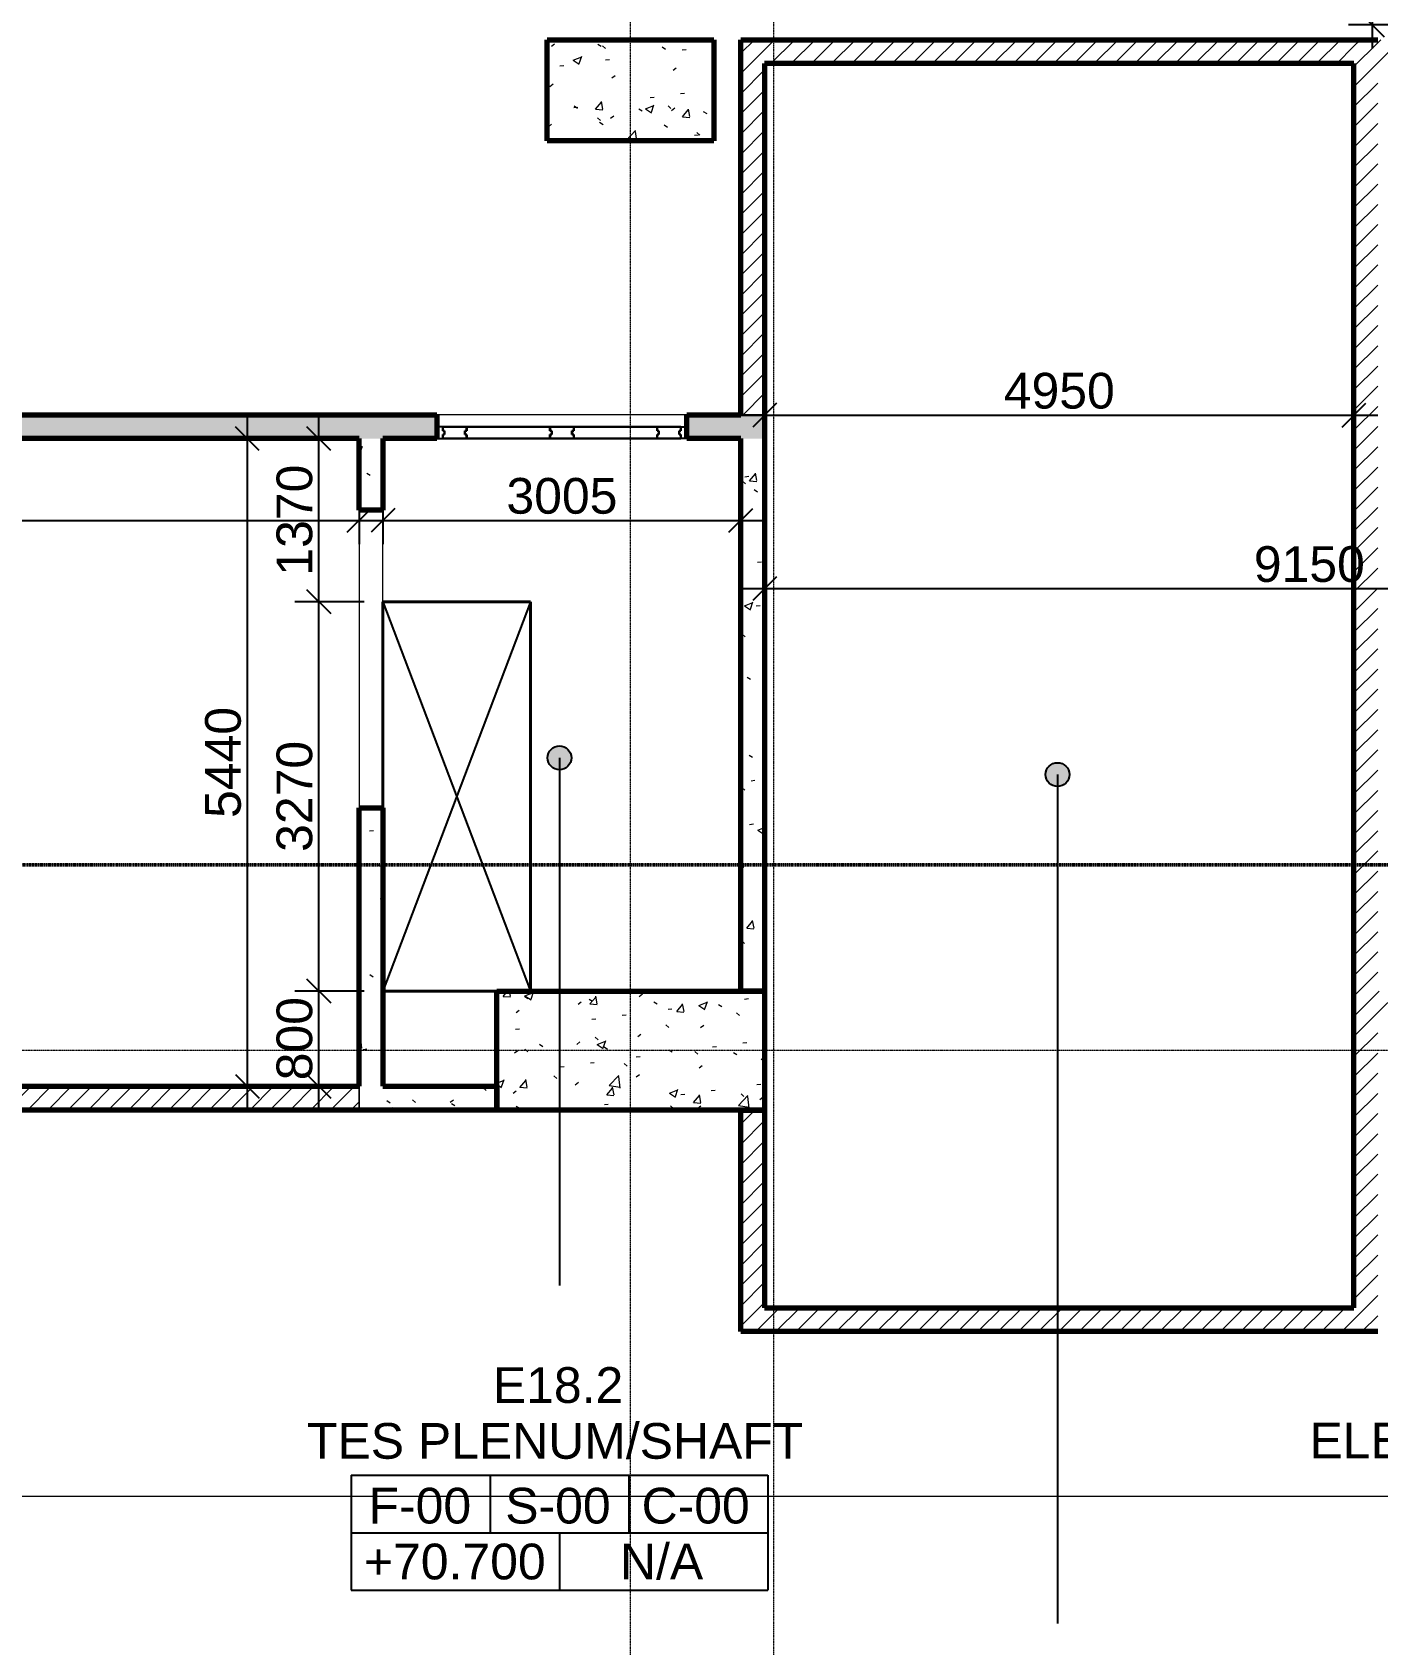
# Model space of a CAD drawing. Header units: millimetres. Extents: x -920221 to -841619, y -18676 to 22445.
# Drawn here: x -875107 to -863807, y -1411 to 12132 of the extents above; entities that cross this region are included whole.
import ezdxf
from ezdxf.xclip import XClip

# ---------------------------------------------------------------- set-up
doc = ezdxf.new("R2010")
doc.units = ezdxf.units.MM
doc.header["$XCLIPFRAME"] = 0
doc.linetypes.add('DPA_Grid _ Level 100', pattern=[10, 5.5, -1.6, 1.3, -1.6])
for name, color, linetype, lineweight in [('_ _ A-DETL-OPENING', 1, 'Continuous', 25), ('A-ANNO-DIMS', 1, 'Continuous', 9), ('A-COLS', 5, 'Continuous', 70), ('A-COLS-E', 1, 'Continuous', 35), ('A-DOOR', 3, 'Continuous', 25), ('A-DOOR-E', 2, 'Continuous', 25), ('A-DOOR-FRAM', 3, 'Continuous', 25), ('A-FLOR-E', 2, 'Continuous', 35), ('A-GENM', 1, 'Continuous', 9), ('A-ROOM-IDEN', 3, 'Continuous', 25), ('A-ROOM-LINE', 3, 'Continuous', 25), ('A-WALL', 5, 'Continuous', 35), ('A-WALL-PATT', 1, 'Continuous', 9), ('G-ANNO-SECL', 3, 'Continuous', 9), ('S-GRID', 251, 'Continuous', 9), ('WALL-E', 2, 'Continuous', 9)]:
    doc.layers.add(name, color=color, linetype=linetype, lineweight=lineweight)
doc.styles.add('Arial_2', font='arial.ttf', dxfattribs={"height": 300})
doc.dimstyles.new('DPA-DIM-3_0_T-T', dxfattribs={"dimscale": 304.8, "dimtxt": 306.07782, "dimasz": 0.656168, "dimexe": 0.656168, "dimexo": 0.0625, "dimgap": 0.164042, "dimtad": 1, "dimdec": 0, "dimzin": 0, "dimdsep": 46, "dimtxsty": 'Arial_2', "dimblk1": 'OBLIQUE', "dimblk2": 'OBLIQUE', "dimsah": 1, "dimcen": 0.09, "dimdle": 0.656168, "dimadec": 8, "dimazin": 0, "dimtfac": 1, "dimtdec": 4, "dimtix": 1, "dimtmove": 0, "dimatfit": 3, "dimfxl": 1.312336, "dimfxlon": 1, "dimtvp": 1, "dimtolj": 1, "dimtzin": 0, "dimarcsym": 2})
pattern_1 = [(50, (0, 0), (728.7365, -63.75582), [76.2, -838.2]), (355, (0, 0), (-140.9716, 764.2276), [60.96, -670.56]), (100.451, (60.7, -5.3), (587.77, 700.46675), [64.76, -712.36]), (46.184, (0, 203.2), (1084.3162, -168.171), [114.3, -1257.3]), (96.636, (90.4, 189.2), (949.6099, 989.7098), [97.14, -1068.54]), (351.184, (0, 203.2), (949.6206, 989.7012), [91.44, -1005.84]), (21, (101.6, 152.4), (606.45787, -409.06057), [76.2, -838.2]), (326, (101.6, 152.4), (247.20834, 736.7529), [60.96, -670.56]), (71.451, (152.14, 118.3), (853.66825, 327.68547), [64.76, -712.36]), (37.5, (0, 0), (12.35469, 338.22012), [33.528, -628.904, 33.528, -647.192, -673.1]), (37.5, (0, 0), (12.35469, 338.22012), [-1343.152, 33.528, -639.572]), (7.5, (0, 0), (267.27887, 400.72213), [33.528, -354.584, 33.528, -613.664, -256.54]), (7.5, (0, 0), (267.27887, 400.72213), [-1035.304, 33.528, -223.012]), (327.5, (-226.57, 0), (542.36333, -22.915345), [33.528, -220.472, 33.528, -758.952, -1051.56]), (327.5, (-226.57, 0), (542.36333, -22.915345), [-1046.48, 33.528, -1018.032]), (317.5, (-328.17, 0), (592.51696, 101.7071), [33.528, -296.672, 33.528, -492.76, -746.76]), (317.5, (-328.17, 0), (592.51696, 101.7071), [-856.488, 33.528, -713.232])]
pattern_2 = [(45, (0, 0), (-84.852814, 84.852814), [])]

# ---------------------------------------------------------------- blocks, each defined once
blk = doc.blocks.new('DPA_AC-BW - A30_2100 x 2500 mm-6615852-4280-01 ENLARGED LOWER PLATFORM LEVEL - REFLECTED CEILING PLAN - SHEET 1')
at = {"layer": 'A-DOOR'}
for p, q in [((-1000, 100), (-1000, 65)), ((-800, 100), (-1000, 100)), ((-1000, 65), (-985, 65)), ((-1000, 35), (-1000, 0)), ((-985, 35), (-1000, 35)), ((-985, 65), (-985, 35)), ((-815, 65), (-800, 65)), ((-815, 35), (-815, 65)), ((-815, 65), (-815, 35)), ((-800, 65), (-815, 65)), ((-800, 35), (-815, 35)), ((-815, 35), (-800, 35)), ((-800, 65), (-800, 100)), ((-800, 100), (-800, 65)), ((-100, 100), (-800, 100)), ((-800, 0), (-800, 35)), ((-800, 35), (-800, 0)), ((-100, 100), (-100, 65)), ((100, 100), (-100, 100)), ((-100, 65), (-100, 100)), ((-100, 65), (-85, 65)), ((-85, 65), (-100, 65)), ((-100, 35), (-100, 0)), ((-85, 35), (-100, 35)), ((-100, 0), (-100, 35)), ((-100, 35), (-85, 35)), ((-85, 65), (-85, 35)), ((-85, 35), (-85, 65)), ((85, 65), (100, 65)), ((85, 35), (85, 65)), ((85, 65), (85, 35)), ((100, 65), (85, 65)), ((100, 35), (85, 35)), ((85, 35), (100, 35)), ((100, 65), (100, 100)), ((100, 100), (100, 65)), ((800, 100), (100, 100)), ((100, 0), (100, 35)), ((100, 35), (100, 0)), ((800, 100), (800, 65)), ((1000, 100), (800, 100)), ((800, 65), (800, 100)), ((800, 65), (815, 65)), ((815, 65), (800, 65)), ((800, 35), (800, 0)), ((815, 35), (800, 35)), ((800, 35), (815, 35)), ((800, 0), (800, 35)), ((815, 65), (815, 35)), ((815, 35), (815, 65)), ((985, 65), (1000, 65)), ((985, 35), (985, 65)), ((1000, 35), (985, 35)), ((1000, 65), (1000, 100)), ((1000, 0), (1000, 35)), ((-1000, 0), (-800, 0)), ((-800, 0), (-100, 0)), ((-100, 0), (100, 0)), ((100, 0), (800, 0)), ((800, 0), (1000, 0))]:
    blk.add_line(p, q, dxfattribs=at)
at = {"layer": 'A-DOOR-E'}
for p, q in [((-1000, 100), (-800, 100)), ((-1000, 65), (-1000, 100)), ((-985, 65), (-1000, 65)), ((-1000, 35), (-985, 35)), ((-1000, 0), (-1000, 35)), ((-985, 35), (-985, 65)), ((-815, 65), (-815, 35)), ((-800, 65), (-815, 65)), ((-815, 35), (-815, 65)), ((-815, 65), (-800, 65)), ((-815, 65), (-800, 65)), ((-815, 35), (-815, 65)), ((-815, 35), (-815, 65)), ((-815, 65), (-800, 65)), ((-800, 65), (-815, 65)), ((-815, 65), (-815, 35)), ((-815, 35), (-815, 65)), ((-815, 65), (-800, 65)), ((-800, 65), (-815, 65)), ((-815, 65), (-815, 35)), ((-815, 65), (-800, 65)), ((-815, 35), (-815, 65)), ((-815, 35), (-800, 35)), ((-800, 35), (-815, 35)), ((-800, 35), (-815, 35)), ((-800, 35), (-815, 35)), ((-815, 35), (-800, 35)), ((-800, 35), (-815, 35)), ((-815, 35), (-800, 35)), ((-800, 35), (-815, 35)), ((-800, 100), (-800, 65)), ((-800, 65), (-800, 100)), ((-800, 100), (-100, 100)), ((-800, 100), (-100, 100)), ((-800, 65), (-800, 100)), ((-800, 65), (-800, 100)), ((-800, 100), (-100, 100)), ((-100, 100), (-800, 100)), ((-800, 100), (-800, 65)), ((-800, 65), (-800, 100)), ((-800, 100), (-100, 100)), ((-100, 100), (-800, 100)), ((-800, 100), (-800, 65)), ((-800, 100), (-100, 100)), ((-800, 65), (-800, 100)), ((-800, 35), (-800, 0)), ((-800, 0), (-800, 35)), ((-800, 0), (-800, 35)), ((-800, 0), (-800, 35)), ((-800, 35), (-800, 0)), ((-800, 0), (-800, 35)), ((-800, 35), (-800, 0)), ((-800, 0), (-800, 35)), ((-100, 100), (100, 100)), ((-100, 65), (-100, 100)), ((-100, 100), (-100, 65)), ((-100, 100), (-100, 65)), ((-100, 100), (-100, 65)), ((-100, 65), (-100, 100)), ((-100, 100), (-100, 65)), ((-100, 65), (-100, 100)), ((-100, 100), (-100, 65)), ((-85, 65), (-100, 65)), ((-100, 65), (-85, 65)), ((-100, 65), (-85, 65)), ((-100, 65), (-85, 65)), ((-85, 65), (-100, 65)), ((-100, 65), (-85, 65)), ((-85, 65), (-100, 65)), ((-100, 65), (-85, 65)), ((-100, 35), (-85, 35)), ((-100, 0), (-100, 35)), ((-100, 35), (-100, 0)), ((-85, 35), (-100, 35)), ((-85, 35), (-100, 35)), ((-100, 35), (-100, 0)), ((-100, 35), (-100, 0)), ((-85, 35), (-100, 35)), ((-100, 35), (-85, 35)), ((-100, 0), (-100, 35)), ((-100, 35), (-100, 0)), ((-85, 35), (-100, 35)), ((-100, 35), (-85, 35)), ((-100, 0), (-100, 35)), ((-85, 35), (-100, 35)), ((-100, 35), (-100, 0)), ((-85, 35), (-85, 65)), ((-85, 65), (-85, 35)), ((-85, 65), (-85, 35)), ((-85, 65), (-85, 35)), ((-85, 35), (-85, 65)), ((-85, 65), (-85, 35)), ((-85, 35), (-85, 65)), ((-85, 65), (-85, 35)), ((85, 65), (85, 35)), ((100, 65), (85, 65)), ((85, 35), (85, 65)), ((85, 65), (100, 65)), ((85, 65), (100, 65)), ((85, 35), (85, 65)), ((85, 35), (85, 65)), ((85, 65), (100, 65)), ((100, 65), (85, 65)), ((85, 65), (85, 35)), ((85, 35), (85, 65)), ((85, 65), (100, 65)), ((100, 65), (85, 65)), ((85, 65), (85, 35)), ((85, 65), (100, 65)), ((85, 35), (85, 65)), ((85, 35), (100, 35)), ((100, 35), (85, 35)), ((100, 35), (85, 35)), ((100, 35), (85, 35)), ((85, 35), (100, 35)), ((100, 35), (85, 35)), ((85, 35), (100, 35)), ((100, 35), (85, 35)), ((100, 100), (100, 65)), ((100, 65), (100, 100)), ((100, 100), (800, 100)), ((100, 100), (800, 100)), ((100, 65), (100, 100)), ((100, 65), (100, 100)), ((100, 100), (800, 100)), ((800, 100), (100, 100)), ((100, 100), (100, 65)), ((100, 65), (100, 100)), ((100, 100), (800, 100)), ((800, 100), (100, 100)), ((100, 100), (100, 65)), ((100, 100), (800, 100)), ((100, 65), (100, 100)), ((100, 35), (100, 0)), ((100, 0), (100, 35)), ((100, 0), (100, 35)), ((100, 0), (100, 35)), ((100, 35), (100, 0)), ((100, 0), (100, 35)), ((100, 35), (100, 0)), ((100, 0), (100, 35)), ((800, 100), (1000, 100)), ((800, 65), (800, 100)), ((800, 100), (800, 65)), ((800, 100), (800, 65)), ((800, 100), (800, 65)), ((800, 65), (800, 100)), ((800, 100), (800, 65)), ((800, 65), (800, 100)), ((800, 100), (800, 65)), ((815, 65), (800, 65)), ((800, 65), (815, 65)), ((800, 65), (815, 65)), ((800, 65), (815, 65)), ((815, 65), (800, 65)), ((800, 65), (815, 65)), ((815, 65), (800, 65)), ((800, 65), (815, 65)), ((800, 35), (815, 35)), ((800, 0), (800, 35)), ((815, 35), (800, 35)), ((800, 35), (800, 0)), ((800, 35), (800, 0)), ((815, 35), (800, 35)), ((815, 35), (800, 35)), ((800, 35), (800, 0)), ((800, 0), (800, 35)), ((800, 35), (815, 35)), ((815, 35), (800, 35)), ((800, 35), (800, 0)), ((800, 0), (800, 35)), ((800, 35), (815, 35)), ((800, 35), (800, 0)), ((815, 35), (800, 35)), ((815, 35), (815, 65)), ((815, 65), (815, 35)), ((815, 65), (815, 35)), ((815, 65), (815, 35)), ((815, 35), (815, 65)), ((815, 65), (815, 35)), ((815, 35), (815, 65)), ((815, 65), (815, 35)), ((985, 65), (985, 35)), ((1000, 65), (985, 65)), ((985, 35), (1000, 35)), ((1000, 100), (1000, 65)), ((1000, 35), (1000, 0)), ((-800, 0), (-1000, 0)), ((-100, 0), (-800, 0)), ((-100, 0), (-800, 0)), ((-100, 0), (-800, 0)), ((-800, 0), (-100, 0)), ((-100, 0), (-800, 0)), ((-800, 0), (-100, 0)), ((-100, 0), (-800, 0)), ((100, 0), (-100, 0)), ((800, 0), (100, 0)), ((800, 0), (100, 0)), ((800, 0), (100, 0)), ((100, 0), (800, 0)), ((800, 0), (100, 0)), ((100, 0), (800, 0)), ((800, 0), (100, 0)), ((1000, 0), (800, 0))]:
    blk.add_line(p, q, dxfattribs=at)
at = {"layer": 'A-DOOR-FRAM'}
for p, q in [((-1050, 100), (-1000, 100)), ((-1050, 0), (-1050, 100)), ((-1000, 0), (-1050, 0)), ((-1000, 100), (-1000, 65)), ((-1000, 65), (-985, 65)), ((-1000, 35), (-1000, 0)), ((-985, 35), (-1000, 35)), ((-985, 65), (-985, 35)), ((985, 65), (985, 35)), ((1000, 65), (985, 65)), ((985, 35), (1000, 35)), ((1000, 100), (1000, 65)), ((1050, 100), (1000, 100)), ((1000, 35), (1000, 0)), ((1050, 0), (1050, 100)), ((1000, 0), (1050, 0))]:
    blk.add_line(p, q, dxfattribs=at)
blk = doc.blocks.new('DPA_Room Tag Box - Standard-4486259-4280-01 ENLARGED LOWER PLATFORM LEVEL - REFLECTED CEILING PLAN - SHEET 1')
at = {"layer": 'A-ROOM-LINE'}
for p, q in [((-17.5, -2.94), (-17.5, -12.6)), ((-17.5, -2.94), (17.5, -2.94)), ((-5.83, -2.94), (-5.83, -7.77)), ((5.83, -2.94), (5.83, -7.77)), ((17.5, -2.94), (17.5, -12.6)), ((-17.5, -7.77), (17.5, -7.77)), ((0, -7.77), (0, -12.6)), ((-17.5, -12.6), (17.5, -12.6))]:
    blk.add_line(p, q, dxfattribs=at)
blk = doc.blocks.new('_Oblique')
at = {"color": 0, "linetype": 'ByBlock', "lineweight": -2}
blk.add_line((-0.5, -0.5), (0.5, 0.5), dxfattribs=at)
blk = doc.blocks.new('*D214')
at = {"layer": 'A-ANNO-DIMS', "color": 0, "lineweight": -2, "transparency": 16777216}
for p, q in [((-14619, -500), (-14619, 5340)), ((-15000, 5140), (-14419, 5140)), ((-15000, -300), (-14419, -300))]:
    blk.add_line(p, q, dxfattribs=at)
at = {"layer": 'Defpoints', "color": 0, "transparency": 16777216}
for p in [(-15019, 5140), (-14619, 5140), (-15019, -300)]:
    blk.add_point(p, dxfattribs=at)
at = {"layer": 'A-ANNO-DIMS', "color": 0, "lineweight": -2, "transparency": 16777216, "xscale": 200, "yscale": 200, "zscale": 200}
for p, rotation in [((-14619, 5140), 90), ((-14619, -300), 270)]:
    blk.add_blockref('_Oblique', p, dxfattribs=dict(at, rotation=rotation))
at = {"layer": 'A-ANNO-DIMS', "color": 0, "transparency": 16777216, "insert": (-14822, 2420), "char_height": 300, "width": 1107.53, "attachment_point": 5, "rotation": 90, "style": 'Arial_2'}
blk.add_mtext('\\A1;5440', dxfattribs=at)
blk = doc.blocks.new('*D217')
at = {"layer": 'A-ANNO-DIMS', "color": 0, "lineweight": -2, "transparency": 16777216}
for p, q in [((-25680, 4834), (-25680, 4253)), ((-13680, 4834), (-13680, 4253)), ((-25880, 4453), (-13480, 4453))]:
    blk.add_line(p, q, dxfattribs=at)
at = {"layer": 'Defpoints', "color": 0, "transparency": 16777216}
for p in [(-25680, 4853), (-13680, 4853), (-13680, 4453)]:
    blk.add_point(p, dxfattribs=at)
at = {"layer": 'A-ANNO-DIMS', "color": 0, "lineweight": -2, "transparency": 16777216, "xscale": 200, "yscale": 200, "zscale": 200, "rotation": 180}
blk.add_blockref('_Oblique', (-25680, 4453), dxfattribs=at)
at = {"layer": 'A-ANNO-DIMS', "color": 0, "lineweight": -2, "transparency": 16777216, "xscale": 200, "yscale": 200, "zscale": 200}
blk.add_blockref('_Oblique', (-13680, 4453), dxfattribs=at)
at = {"layer": 'A-ANNO-DIMS', "color": 0, "transparency": 16777216, "insert": (-19680, 4656), "char_height": 300, "width": 1384.41, "attachment_point": 5, "style": 'Arial_2'}
blk.add_mtext('\\A1;12000', dxfattribs=at)
blk = doc.blocks.new('*D219')
at = {"layer": 'A-ANNO-DIMS', "color": 0, "lineweight": -2, "transparency": 16777216}
for p, q in [((-5172, 14593), (-5172, 8415)), ((-4791, 14393), (-5372, 14393)), ((-4791, 8615), (-5372, 8615))]:
    blk.add_line(p, q, dxfattribs=at)
at = {"layer": 'Defpoints', "color": 0, "transparency": 16777216}
for p in [(-4772, 14393), (-5172, 8615), (-4772, 8615)]:
    blk.add_point(p, dxfattribs=at)
at = {"layer": 'A-ANNO-DIMS', "color": 0, "lineweight": -2, "transparency": 16777216, "xscale": 200, "yscale": 200, "zscale": 200}
for p, rotation in [((-5172, 14393), 90), ((-5172, 8615), 270)]:
    blk.add_blockref('_Oblique', p, dxfattribs=dict(at, rotation=rotation))
at = {"layer": 'A-ANNO-DIMS', "color": 0, "transparency": 16777216, "insert": (-5375, 11504), "char_height": 300, "width": 1107.53, "attachment_point": 5, "rotation": 90, "style": 'Arial_2'}
blk.add_mtext('\\A1;5778', dxfattribs=at)
blk = doc.blocks.new('*D220')
at = {"layer": 'A-ANNO-DIMS', "color": 0, "lineweight": -2, "transparency": 16777216}
for p, q in [((-13480, 4834), (-13480, 4253)), ((-10475, 4834), (-10475, 4253)), ((-13680, 4453), (-10275, 4453))]:
    blk.add_line(p, q, dxfattribs=at)
at = {"layer": 'Defpoints', "color": 0, "transparency": 16777216}
for p in [(-13480, 4853), (-10475, 4853), (-10475, 4453)]:
    blk.add_point(p, dxfattribs=at)
at = {"layer": 'A-ANNO-DIMS', "color": 0, "lineweight": -2, "transparency": 16777216, "xscale": 200, "yscale": 200, "zscale": 200, "rotation": 180}
blk.add_blockref('_Oblique', (-13480, 4453), dxfattribs=at)
at = {"layer": 'A-ANNO-DIMS', "color": 0, "lineweight": -2, "transparency": 16777216, "xscale": 200, "yscale": 200, "zscale": 200}
blk.add_blockref('_Oblique', (-10475, 4453), dxfattribs=at)
at = {"layer": 'A-ANNO-DIMS', "color": 0, "transparency": 16777216, "insert": (-11977, 4657), "char_height": 300, "width": 1107.53, "attachment_point": 5, "style": 'Arial_2'}
blk.add_mtext('\\A1;3005', dxfattribs=at)
blk = doc.blocks.new('*D221')
at = {"layer": 'A-ANNO-DIMS', "color": 0, "lineweight": -2, "transparency": 16777216}
for p, q in [((-5325, 5718), (-5325, 5137)), ((-10275, 4956), (-10275, 5537)), ((-10475, 5337), (-5125, 5337))]:
    blk.add_line(p, q, dxfattribs=at)
at = {"layer": 'Defpoints', "color": 0, "transparency": 16777216}
for p in [(-5325, 5737), (-5325, 5337), (-10275, 4937)]:
    blk.add_point(p, dxfattribs=at)
at = {"layer": 'A-ANNO-DIMS', "color": 0, "lineweight": -2, "transparency": 16777216, "xscale": 200, "yscale": 200, "zscale": 200, "rotation": 180}
blk.add_blockref('_Oblique', (-10275, 5337), dxfattribs=at)
at = {"layer": 'A-ANNO-DIMS', "color": 0, "lineweight": -2, "transparency": 16777216, "xscale": 200, "yscale": 200, "zscale": 200}
blk.add_blockref('_Oblique', (-5325, 5337), dxfattribs=at)
at = {"layer": 'A-ANNO-DIMS', "color": 0, "transparency": 16777216, "insert": (-7800, 5540), "char_height": 300, "width": 1107.53, "attachment_point": 5, "style": 'Arial_2'}
blk.add_mtext('\\A1;4950', dxfattribs=at)
blk = doc.blocks.new('*D222')
at = {"layer": 'A-ANNO-DIMS', "color": 0, "lineweight": -2, "transparency": 16777216}
for p, q in [((-10275, 4261), (-10275, 3680)), ((-1125, 4261), (-1125, 3680)), ((-10475, 3880), (-925, 3880))]:
    blk.add_line(p, q, dxfattribs=at)
at = {"layer": 'Defpoints', "color": 0, "transparency": 16777216}
for p in [(-10275, 4280), (-1125, 4280), (-1125, 3880)]:
    blk.add_point(p, dxfattribs=at)
at = {"layer": 'A-ANNO-DIMS', "color": 0, "lineweight": -2, "transparency": 16777216, "xscale": 200, "yscale": 200, "zscale": 200, "rotation": 180}
blk.add_blockref('_Oblique', (-10275, 3880), dxfattribs=at)
at = {"layer": 'A-ANNO-DIMS', "color": 0, "lineweight": -2, "transparency": 16777216, "xscale": 200, "yscale": 200, "zscale": 200}
blk.add_blockref('_Oblique', (-1125, 3880), dxfattribs=at)
at = {"layer": 'A-ANNO-DIMS', "color": 0, "transparency": 16777216, "insert": (-5700, 4084), "char_height": 300, "width": 1107.53, "attachment_point": 5, "style": 'Arial_2'}
blk.add_mtext('\\A1;9150', dxfattribs=at)
blk = doc.blocks.new('*D232')
at = {"layer": 'A-ANNO-DIMS', "color": 0, "lineweight": -2, "transparency": 16777216}
for p, q in [((-14019, -500), (-14019, 700)), ((-13638, 500), (-14219, 500)), ((-14400, -300), (-13819, -300))]:
    blk.add_line(p, q, dxfattribs=at)
at = {"layer": 'Defpoints', "color": 0, "transparency": 16777216}
for p in [(-14019, 500), (-13619, 500), (-14419, -300)]:
    blk.add_point(p, dxfattribs=at)
at = {"layer": 'A-ANNO-DIMS', "color": 0, "lineweight": -2, "transparency": 16777216, "xscale": 200, "yscale": 200, "zscale": 200}
for p, rotation in [((-14019, 500), 90), ((-14019, -300), 270)]:
    blk.add_blockref('_Oblique', p, dxfattribs=dict(at, rotation=rotation))
at = {"layer": 'A-ANNO-DIMS', "color": 0, "transparency": 16777216, "insert": (-14222, 100), "char_height": 300, "width": 830.65, "attachment_point": 5, "rotation": 90, "style": 'Arial_2'}
blk.add_mtext('\\A1;800', dxfattribs=at)
blk = doc.blocks.new('*D233')
at = {"layer": 'A-ANNO-DIMS', "color": 0, "lineweight": -2, "transparency": 16777216}
for p, q in [((-14019, 300), (-14019, 3970)), ((-13638, 3770), (-14219, 3770)), ((-13638, 500), (-14219, 500))]:
    blk.add_line(p, q, dxfattribs=at)
at = {"layer": 'Defpoints', "color": 0, "transparency": 16777216}
for p in [(-14019, 3770), (-13619, 3770), (-13619, 500)]:
    blk.add_point(p, dxfattribs=at)
at = {"layer": 'A-ANNO-DIMS', "color": 0, "lineweight": -2, "transparency": 16777216, "xscale": 200, "yscale": 200, "zscale": 200}
for p, rotation in [((-14019, 3770), 90), ((-14019, 500), 270)]:
    blk.add_blockref('_Oblique', p, dxfattribs=dict(at, rotation=rotation))
at = {"layer": 'A-ANNO-DIMS', "color": 0, "transparency": 16777216, "insert": (-14222, 2135), "char_height": 300, "width": 1107.53, "attachment_point": 5, "rotation": 90, "style": 'Arial_2'}
blk.add_mtext('\\A1;3270', dxfattribs=at)
blk = doc.blocks.new('*D234')
at = {"layer": 'A-ANNO-DIMS', "color": 0, "lineweight": -2, "transparency": 16777216}
for p, q in [((-14019, 3570), (-14019, 5340)), ((-14400, 5140), (-13819, 5140)), ((-13638, 3770), (-14219, 3770))]:
    blk.add_line(p, q, dxfattribs=at)
at = {"layer": 'Defpoints', "color": 0, "transparency": 16777216}
for p in [(-14419, 5140), (-14019, 5140), (-13619, 3770)]:
    blk.add_point(p, dxfattribs=at)
at = {"layer": 'A-ANNO-DIMS', "color": 0, "lineweight": -2, "transparency": 16777216, "xscale": 200, "yscale": 200, "zscale": 200}
for p, rotation in [((-14019, 5140), 90), ((-14019, 3770), 270)]:
    blk.add_blockref('_Oblique', p, dxfattribs=dict(at, rotation=rotation))
at = {"layer": 'A-ANNO-DIMS', "color": 0, "transparency": 16777216, "insert": (-14222, 4455), "char_height": 300, "width": 1107.53, "attachment_point": 5, "rotation": 90, "style": 'Arial_2'}
blk.add_mtext('\\A1;1370', dxfattribs=at)
blk = doc.blocks.new('DPA_AC-BW - A30_2100 x 2500 mm-6615852-4180-01 LOWER PLATFORM LEVEL - REFLECTED CEILING PLAN')
at = {"layer": 'A-DOOR', "lineweight": 9}
for p, q in [((-1000, 100), (-1000, 65)), ((-800, 100), (-1000, 100)), ((-1000, 65), (-985, 65)), ((-1000, 35), (-1000, 0)), ((-985, 35), (-1000, 35)), ((-985, 65), (-985, 35)), ((-815, 65), (-800, 65)), ((-815, 35), (-815, 65)), ((-815, 65), (-815, 35)), ((-800, 65), (-815, 65)), ((-800, 35), (-815, 35)), ((-815, 35), (-800, 35)), ((-800, 65), (-800, 100)), ((-800, 100), (-800, 70)), ((-100, 100), (-800, 100)), ((-800, 0), (-800, 35)), ((-800, 35), (-800, 0)), ((-100, 100), (-100, 70)), ((100, 100), (-100, 100)), ((-100, 70), (-100, 100)), ((-100, 65), (-85, 65)), ((-85, 65), (-100, 65)), ((-100, 35), (-100, 0)), ((-85, 35), (-100, 35)), ((-100, 0), (-100, 35)), ((-100, 35), (-85, 35)), ((-85, 65), (-85, 35)), ((-85, 35), (-85, 65)), ((85, 65), (100, 65)), ((85, 35), (85, 65)), ((85, 65), (85, 35)), ((100, 65), (85, 65)), ((100, 35), (85, 35)), ((85, 35), (100, 35)), ((100, 70), (100, 100)), ((100, 100), (100, 70)), ((800, 100), (100, 100)), ((100, 0), (100, 35)), ((100, 35), (100, 0)), ((800, 100), (800, 70)), ((1000, 100), (800, 100)), ((800, 70), (800, 100)), ((800, 65), (815, 65)), ((815, 65), (800, 65)), ((800, 35), (800, 0)), ((815, 35), (800, 35)), ((800, 35), (815, 35)), ((800, 0), (800, 35)), ((815, 65), (815, 35)), ((815, 35), (815, 65)), ((985, 65), (1000, 65)), ((985, 35), (985, 65)), ((1000, 35), (985, 35)), ((1000, 65), (1000, 100)), ((1000, 0), (1000, 35)), ((-1000, 0), (-800, 0)), ((-800, 0), (-100, 0)), ((-100, 0), (100, 0)), ((100, 0), (800, 0)), ((800, 0), (1000, 0))]:
    blk.add_line(p, q, dxfattribs=at)
at = {"layer": 'A-DOOR-E'}
for p, q in [((-1000, 100), (-800, 100)), ((-1000, 70), (-1000, 100)), ((-985, 65), (-1000, 65)), ((-1000, 35), (-985, 35)), ((-1000, 0), (-1000, 35)), ((-985, 35), (-985, 65)), ((-815, 65), (-815, 35)), ((-800, 65), (-815, 65)), ((-815, 35), (-815, 65)), ((-815, 65), (-800, 65)), ((-815, 65), (-800, 65)), ((-815, 35), (-815, 65)), ((-815, 35), (-815, 65)), ((-815, 65), (-800, 65)), ((-800, 65), (-815, 65)), ((-815, 65), (-815, 35)), ((-815, 35), (-815, 65)), ((-815, 65), (-800, 65)), ((-800, 65), (-815, 65)), ((-815, 65), (-815, 35)), ((-815, 65), (-800, 65)), ((-815, 35), (-815, 65)), ((-815, 35), (-800, 35)), ((-800, 35), (-815, 35)), ((-800, 35), (-815, 35)), ((-800, 35), (-815, 35)), ((-815, 35), (-800, 35)), ((-800, 35), (-815, 35)), ((-815, 35), (-800, 35)), ((-800, 35), (-815, 35)), ((-800, 100), (-800, 70)), ((-800, 70), (-800, 100)), ((-800, 100), (-100, 100)), ((-800, 100), (-100, 100)), ((-800, 70), (-800, 100)), ((-800, 65), (-800, 100)), ((-800, 100), (-100, 100)), ((-100, 100), (-800, 100)), ((-800, 100), (-800, 70)), ((-800, 70), (-800, 100)), ((-800, 100), (-100, 100)), ((-100, 100), (-800, 100)), ((-800, 100), (-800, 70)), ((-800, 100), (-100, 100)), ((-800, 70), (-800, 100)), ((-800, 35), (-800, 0)), ((-800, 0), (-800, 35)), ((-800, 0), (-800, 35)), ((-800, 0), (-800, 35)), ((-800, 35), (-800, 0)), ((-800, 0), (-800, 35)), ((-800, 35), (-800, 0)), ((-800, 0), (-800, 35)), ((-100, 100), (100, 100)), ((-100, 70), (-100, 100)), ((-100, 100), (-100, 70)), ((-100, 100), (-100, 70)), ((-100, 100), (-100, 65)), ((-100, 70), (-100, 100)), ((-100, 100), (-100, 70)), ((-100, 70), (-100, 100)), ((-100, 100), (-100, 70)), ((-85, 65), (-100, 65)), ((-100, 65), (-85, 65)), ((-100, 65), (-85, 65)), ((-100, 65), (-85, 65)), ((-85, 65), (-100, 65)), ((-100, 65), (-85, 65)), ((-85, 65), (-100, 65)), ((-100, 65), (-85, 65)), ((-100, 35), (-85, 35)), ((-100, 0), (-100, 35)), ((-100, 35), (-100, 0)), ((-85, 35), (-100, 35)), ((-85, 35), (-100, 35)), ((-100, 35), (-100, 0)), ((-100, 35), (-100, 0)), ((-85, 35), (-100, 35)), ((-100, 35), (-85, 35)), ((-100, 0), (-100, 35)), ((-100, 35), (-100, 0)), ((-85, 35), (-100, 35)), ((-100, 35), (-85, 35)), ((-100, 0), (-100, 35)), ((-85, 35), (-100, 35)), ((-100, 35), (-100, 0)), ((-85, 35), (-85, 65)), ((-85, 65), (-85, 35)), ((-85, 65), (-85, 35)), ((-85, 65), (-85, 35)), ((-85, 35), (-85, 65)), ((-85, 65), (-85, 35)), ((-85, 35), (-85, 65)), ((-85, 65), (-85, 35)), ((85, 65), (85, 35)), ((100, 65), (85, 65)), ((85, 35), (85, 65)), ((85, 65), (100, 65)), ((85, 65), (100, 65)), ((85, 35), (85, 65)), ((85, 35), (85, 65)), ((85, 65), (100, 65)), ((100, 65), (85, 65)), ((85, 65), (85, 35)), ((85, 35), (85, 65)), ((85, 65), (100, 65)), ((100, 65), (85, 65)), ((85, 65), (85, 35)), ((85, 65), (100, 65)), ((85, 35), (85, 65)), ((85, 35), (100, 35)), ((100, 35), (85, 35)), ((100, 35), (85, 35)), ((100, 35), (85, 35)), ((85, 35), (100, 35)), ((100, 35), (85, 35)), ((85, 35), (100, 35)), ((100, 35), (85, 35)), ((100, 100), (100, 70)), ((100, 70), (100, 100)), ((100, 100), (800, 100)), ((100, 100), (800, 100)), ((100, 70), (100, 100)), ((100, 65), (100, 100)), ((100, 100), (800, 100)), ((800, 100), (100, 100)), ((100, 100), (100, 70)), ((100, 70), (100, 100)), ((100, 100), (800, 100)), ((800, 100), (100, 100)), ((100, 100), (100, 70)), ((100, 100), (800, 100)), ((100, 70), (100, 100)), ((100, 35), (100, 0)), ((100, 0), (100, 35)), ((100, 0), (100, 35)), ((100, 0), (100, 35)), ((100, 35), (100, 0)), ((100, 0), (100, 35)), ((100, 35), (100, 0)), ((100, 0), (100, 35)), ((800, 100), (1000, 100)), ((800, 70), (800, 100)), ((800, 100), (800, 70)), ((800, 100), (800, 70)), ((800, 100), (800, 65)), ((800, 70), (800, 100)), ((800, 100), (800, 70)), ((800, 70), (800, 100)), ((800, 100), (800, 70)), ((815, 65), (800, 65)), ((800, 65), (815, 65)), ((800, 65), (815, 65)), ((800, 65), (815, 65)), ((815, 65), (800, 65)), ((800, 65), (815, 65)), ((815, 65), (800, 65)), ((800, 65), (815, 65)), ((800, 35), (815, 35)), ((800, 0), (800, 35)), ((815, 35), (800, 35)), ((800, 35), (800, 0)), ((800, 35), (800, 0)), ((815, 35), (800, 35)), ((815, 35), (800, 35)), ((800, 35), (800, 0)), ((800, 0), (800, 35)), ((800, 35), (815, 35)), ((815, 35), (800, 35)), ((800, 35), (800, 0)), ((800, 0), (800, 35)), ((800, 35), (815, 35)), ((800, 35), (800, 0)), ((815, 35), (800, 35)), ((815, 35), (815, 65)), ((815, 65), (815, 35)), ((815, 65), (815, 35)), ((815, 65), (815, 35)), ((815, 35), (815, 65)), ((815, 65), (815, 35)), ((815, 35), (815, 65)), ((815, 65), (815, 35)), ((985, 65), (985, 35)), ((1000, 65), (985, 65)), ((985, 35), (1000, 35)), ((1000, 100), (1000, 70)), ((1000, 35), (1000, 0)), ((-800, 0), (-1000, 0)), ((-100, 0), (-800, 0)), ((-100, 0), (-800, 0)), ((-100, 0), (-800, 0)), ((-800, 0), (-100, 0)), ((-100, 0), (-800, 0)), ((-800, 0), (-100, 0)), ((-100, 0), (-800, 0)), ((100, 0), (-100, 0)), ((800, 0), (100, 0)), ((800, 0), (100, 0)), ((800, 0), (100, 0)), ((100, 0), (800, 0)), ((800, 0), (100, 0)), ((100, 0), (800, 0)), ((800, 0), (100, 0)), ((1000, 0), (800, 0))]:
    blk.add_line(p, q, dxfattribs=at)
at = {"layer": 'A-DOOR-FRAM'}
for p, q in [((-1050, 100), (-1000, 100)), ((-1050, 0), (-1050, 100)), ((-1000, 0), (-1050, 0)), ((-1000, 100), (-1000, 65)), ((-1000, 65), (-985, 65)), ((-1000, 35), (-1000, 0)), ((-985, 35), (-1000, 35)), ((-985, 65), (-985, 35)), ((985, 65), (985, 35)), ((1000, 65), (985, 65)), ((985, 35), (1000, 35)), ((1000, 100), (1000, 65)), ((1050, 100), (1000, 100)), ((1000, 35), (1000, 0)), ((1050, 0), (1050, 100)), ((1000, 0), (1050, 0))]:
    blk.add_line(p, q, dxfattribs=at)
blk = doc.blocks.new('Stucture Guage1 - Stucture Guage-9321021-4180-01 LOWER PLATFORM LEVEL - REFLECTED CEILING PLAN')
at = {"layer": 'A-GENM'}
blk.add_line((-913837, -163), (-857557, -163), dxfattribs=at)
blk = doc.blocks.new('C-1-PP19-AR-4180-01-B_20250908-040939_EXDOWNLIGHT')
at = {"layer": 'A-DOOR-E', "rotation": 180}
blk.add_blockref('DPA_AC-BW - A30_2100 x 2500 mm-6615852-4180-01 LOWER PLATFORM LEVEL - REFLECTED CEILING PLAN', (-125977, 5240), dxfattribs=at)
at = {"layer": 'A-GENM'}
blk.add_blockref('Stucture Guage1 - Stucture Guage-9321021-4180-01 LOWER PLATFORM LEVEL - REFLECTED CEILING PLAN', (744682, -3579), dxfattribs=at)
blk = doc.blocks.new('*U192')
at = {"layer": '_ _ A-DETL-OPENING'}
for p, q in [((-12240, 3770), (-13480, 500)), ((-13480, 3770), (-12240, 500)), ((-13480, 500), (-13480, 3770)), ((-13480, 3770), (-12240, 3770)), ((-12240, 3770), (-12240, 500)), ((-12240, 500), (-13480, 500))]:
    blk.add_line(p, q, dxfattribs=at)
at = {"layer": 'S-GRID', "linetype": 'DPA_Grid _ Level 100'}
for p, q in [((-11400, -21384.7), (-11400, 16961.2)), ((-10198.1, -21384.7), (-10198.1, 16961.2)), ((12525, 0), (-60212.9, 0))]:
    blk.add_line(p, q, dxfattribs=at)
at = {"layer": 'A-ANNO-DIMS'}
for base, p1, p2, angle, override, picture, middle in [((-5172.3, 8615), (-4772.3, 14393), (-4772.3, 8615), 270.00001, {"dimpost": '<>', "dimfxl": 5778}, '*D219', (-5375.4, 11504)), ((-14618.6, 5140), (-15018.6, -300), (-15018.6, 5140), 90, {"dimpost": '<>', "dimfxl": 5439.99783}, '*D214', (-14821.8, 2420)), ((-14018.6, 5140), (-13618.6, 3770), (-14418.6, 5140), 90, {"dimpost": '<>', "dimfxl": 1586.472204}, '*D234', (-14221.9, 4455)), ((-14018.6, 3770), (-13618.6, 500), (-13618.6, 3770), 90, {"dimpost": '<>', "dimfxl": 3270}, '*D233', (-14221.9, 2135)), ((-14018.6, 500), (-14418.6, -300), (-13618.6, 500), 90, {"dimpost": '<>', "dimfxl": 1131.37085}, '*D232', (-14221.8, 100))]:
    dim = blk.add_linear_dim(base=base, p1=p1, p2=p2, angle=angle, dimstyle='DPA-DIM-3_0_T-T', override=override, dxfattribs=at)
    dim.commit()
    dim.dimension.update_dxf_attribs({"geometry": picture, "text_midpoint": middle})
for base, p1, p2, override, picture, middle in [((-5325, 5336.9), (-10275, 4936.9), (-5325, 5736.9), {"dimpost": '<>', "dimfxl": 5014.229751}, '*D221', (-7800, 5540.1)), ((-13680, 4453.3), (-25680, 4853.3), (-13680, 4853.3), {"dimpost": '<>', "dimfxl": 12000}, '*D217', (-19680, 4656.4)), ((-10475, 4453.3), (-13480, 4853.3), (-10475, 4853.3), {"dimpost": '<>', "dimfxl": 3005.000012}, '*D220', (-11977.5, 4656.5)), ((-1125, 3880.4), (-10275, 4280.4), (-1125, 4280.4), {"dimpost": '<>', "dimfxl": 9150}, '*D222', (-5700, 4083.6))]:
    dim = blk.add_linear_dim(base=base, p1=p1, p2=p2, dimstyle='DPA-DIM-3_0_T-T', override=override, dxfattribs=at)
    dim.commit()
    dim.dimension.update_dxf_attribs({"geometry": picture, "text_midpoint": middle})

msp = doc.modelspace()

# ---------------------------------------------------------------- hatches: boundary and pattern name
at = {"layer": 'A-COLS-E', "lineweight": 9}
h = msp.add_hatch(dxfattribs=at)
h.set_pattern_fill('FP_1', color=256, style=0, pattern_type=2)
h.set_pattern_definition(pattern_1)
h.paths.add_polyline_path([(-869382, 11219), (-869382, 12069), (-870782, 12069), (-870782, 11219)])
h = msp.add_hatch(dxfattribs=at)
h.set_pattern_fill('FP_1', color=256, style=0, pattern_type=2)
h.set_pattern_definition(pattern_1)
h.paths.add_polyline_path([(-868957, 3079), (-868957, 4079), (-871207, 4079), (-871207, 3079)])
at = {"layer": 'A-ROOM-IDEN'}
h = msp.add_hatch(color=256, dxfattribs=at)
edge = h.paths.add_edge_path()
edge.add_arc((-870680, 6038), 100, 0, 360)
h = msp.add_hatch(color=256, dxfattribs=at)
edge = h.paths.add_edge_path()
edge.add_arc((-866497, 5897), 100, 0, 360)
at = {"layer": 'A-WALL-PATT', "lineweight": 9}
h = msp.add_hatch(dxfattribs=at)
h.set_pattern_fill('FP_2', color=256, style=0, pattern_type=2)
h.set_pattern_definition(pattern_2)
h.paths.add_polyline_path([(-864007, 11869), (-864007, 12069), (-869157, 12069), (-869157, 11869), (-868957, 11869)])
h = msp.add_hatch(dxfattribs=at)
h.set_pattern_fill('FP_2', color=256, style=0, pattern_type=2)
h.set_pattern_definition(pattern_2)
h.paths.add_polyline_path([(-864007, 4079), (-863807, 4079), (-863807, 12069), (-864007, 12069), (-864007, 9067)])
h = msp.add_hatch(dxfattribs=at)
h.set_pattern_fill('FP_2', color=256, style=0, pattern_type=2)
h.set_pattern_definition(pattern_2)
h.paths.add_polyline_path([(-859607, 11869), (-859607, 12069), (-863807, 12069), (-863807, 11869), (-859807, 11869)])
h = msp.add_hatch(dxfattribs=at)
h.set_pattern_fill('FP_2', color=256, style=0, pattern_type=2)
h.set_pattern_definition(pattern_2)
h.paths.add_polyline_path([(-869157, 8919), (-868957, 8919), (-868957, 11869), (-869157, 11869), (-869157, 9067)])
h = msp.add_hatch(dxfattribs=at)
h.set_pattern_fill('FP_1', color=256, style=0, pattern_type=2)
h.set_pattern_definition(pattern_1)
h.paths.add_polyline_path([(-869174, 8719), (-868957, 8719), (-868957, 8919), (-869610, 8919), (-869610, 8719)])
h.paths.add_polyline_path([(-872162, 8719), (-871710, 8719), (-871710, 8919), (-884562, 8919), (-884562, 8719), (-872362, 8719)])
h = msp.add_hatch(dxfattribs=at)
h.set_pattern_fill('FP_1', color=256, style=0, pattern_type=2)
h.set_pattern_definition(pattern_1)
h.paths.add_polyline_path([(-872362, 3279), (-872162, 3279), (-872162, 5619), (-872362, 5619), (-872362, 3752)])
h.paths.add_polyline_path([(-872362, 8119), (-872162, 8119), (-872162, 8719), (-872362, 8719), (-872362, 8403)])
h = msp.add_hatch(dxfattribs=at)
h.set_pattern_fill('FP_1', color=256, style=0, pattern_type=2)
h.set_pattern_definition(pattern_1)
h.paths.add_polyline_path([(-868957, 4079), (-868957, 8719), (-869157, 8719), (-869157, 4079)])
h = msp.add_hatch(dxfattribs=at)
h.set_pattern_fill('FP_2', color=256, style=0, pattern_type=2)
h.set_pattern_definition(pattern_2)
h.paths.add_polyline_path([(-859807, 3879), (-859807, 4079), (-864007, 4079), (-864007, 3879), (-863685, 3879)])
h = msp.add_hatch(dxfattribs=at)
h.set_pattern_fill('FP_2', color=256, style=0, pattern_type=2)
h.set_pattern_definition(pattern_2)
h.paths.add_polyline_path([(-863807, 1419), (-863807, 3879), (-864007, 3879), (-864007, 1419)])
h = msp.add_hatch(dxfattribs=at)
h.set_pattern_fill('FP_2', color=256, style=0, pattern_type=2)
h.set_pattern_definition(pattern_2)
h.paths.add_polyline_path([(-872362, 3079), (-872362, 3279), (-875867, 3279), (-875867, 3079), (-872467, 3079)])
h.paths.add_polyline_path([(-879054, 3079), (-878867, 3079), (-878867, 3279), (-880357, 3279), (-880357, 3079)])
h = msp.add_hatch(dxfattribs=at)
h.set_pattern_fill('FP_1', color=256, style=0, pattern_type=2)
h.set_pattern_definition(pattern_1)
h.paths.add_polyline_path([(-872362, 3079), (-871207, 3079), (-871207, 3279), (-872362, 3279), (-872362, 3179)])
h = msp.add_hatch(dxfattribs=at)
h.set_pattern_fill('FP_2', color=256, style=0, pattern_type=2)
h.set_pattern_definition(pattern_2)
h.paths.add_polyline_path([(-869157, 1219), (-868957, 1219), (-868957, 3079), (-869157, 3079)])
h = msp.add_hatch(dxfattribs=at)
h.set_pattern_fill('FP_2', color=256, style=0, pattern_type=2)
h.set_pattern_definition(pattern_2)
h.paths.add_polyline_path([(-863807, 1219), (-863807, 1419), (-868957, 1419), (-868957, 1219)])

# ---------------------------------------------------------------- linework, layer by layer
at = {"layer": 'A-COLS'}
for p, q in [((-870782, 11219), (-870782, 12069)), ((-870782, 12069), (-869382, 12069)), ((-869382, 12069), (-869382, 11219)), ((-869382, 11219), (-870782, 11219)), ((-871207, 3079), (-871207, 4079)), ((-871207, 4079), (-868957, 4079)), ((-868957, 4079), (-868957, 3079)), ((-868957, 3079), (-871207, 3079))]:
    msp.add_line(p, q, dxfattribs=at)
at = {"layer": 'A-FLOR-E'}
for p, q in [((-870922, 7349), (-872162, 7349)), ((-872162, 7349), (-872162, 4079)), ((-872162, 7349), (-870922, 7349)), ((-872162, 4079), (-872162, 7349)), ((-870922, 4079), (-870922, 7349)), ((-870922, 7349), (-870922, 4079)), ((-872162, 4079), (-870922, 4079)), ((-870922, 4079), (-872162, 4079))]:
    msp.add_line(p, q, dxfattribs=at)
at = {"layer": 'A-ROOM-IDEN'}
for p, q in [((-870680, 6038), (-870680, 1607)), ((-866497, 5897), (-866497, -1234))]:
    msp.add_line(p, q, dxfattribs=at)
for centre in [(-870680, 6038), (-866497, 5897)]:
    msp.add_circle(centre, 100, dxfattribs=at)
at = {"layer": 'A-WALL', "color": 7, "lineweight": 70}
for p, q in [((-869157, 11869), (-869157, 12069)), ((-869157, 12069), (-864007, 12069)), ((-864007, 12069), (-863807, 12069)), ((-869157, 8919), (-869157, 11869)), ((-868957, 11869), (-868957, 8919)), ((-864007, 11869), (-868957, 11869)), ((-864007, 4079), (-864007, 11869)), ((-878962, 8919), (-871710, 8919)), ((-871710, 8919), (-871710, 8819)), ((-871710, 8819), (-871710, 8719)), ((-869610, 8819), (-869610, 8919)), ((-869610, 8919), (-869157, 8919)), ((-869610, 8719), (-869610, 8819)), ((-868957, 8919), (-868957, 8819)), ((-868957, 8819), (-868957, 8719)), ((-872362, 8719), (-884362, 8719)), ((-872362, 8119), (-872362, 8719)), ((-871710, 8719), (-872162, 8719)), ((-872162, 8719), (-872162, 8119)), ((-869157, 8719), (-869610, 8719)), ((-869157, 4079), (-869157, 8719)), ((-868957, 8719), (-868957, 4079)), ((-872162, 8119), (-872362, 8119)), ((-872362, 3279), (-872362, 5619)), ((-872362, 5619), (-872162, 5619)), ((-872162, 5619), (-872162, 3279)), ((-868957, 4079), (-869157, 4079)), ((-864007, 3879), (-864007, 4079)), ((-864007, 1419), (-864007, 3879)), ((-875867, 3279), (-872362, 3279)), ((-872162, 3279), (-871207, 3279)), ((-871207, 3279), (-871207, 3079)), ((-872362, 3079), (-875867, 3079)), ((-871207, 3079), (-872362, 3079)), ((-869157, 1219), (-869157, 3079)), ((-869157, 3079), (-868957, 3079)), ((-868957, 3079), (-868957, 1419)), ((-868957, 1419), (-864007, 1419)), ((-868957, 1219), (-869157, 1219)), ((-863807, 1219), (-868957, 1219))]:
    msp.add_line(p, q, dxfattribs=at)
at = {"layer": 'A-WALL', "lineweight": 9}
for p, q in [((-868957, 8919), (-869157, 8919)), ((-872362, 3279), (-872362, 3179)), ((-872362, 3179), (-872362, 3279)), ((-872362, 3179), (-872362, 3079)), ((-872362, 3079), (-872362, 3179))]:
    msp.add_line(p, q, dxfattribs=at)
at = {"layer": 'G-ANNO-SECL', "linetype": 'DPA_Grid _ Level 100', "lineweight": 50}
msp.add_line((-918384, 5140), (-844554, 5140), dxfattribs=at)
at = {"layer": 'WALL-E'}
for p, q in [((-871710, 8919), (-871710, 8719)), ((-869610, 8919), (-871710, 8919)), ((-869610, 8919), (-869610, 8719)), ((-871710, 8719), (-869610, 8719)), ((-872362, 8119), (-872162, 8119)), ((-872362, 8119), (-872362, 5619)), ((-872162, 5619), (-872162, 8119)), ((-872162, 4079), (-872162, 7349)), ((-872162, 7349), (-872162, 4079)), ((-872162, 7349), (-872162, 5619)), ((-872162, 5619), (-872162, 7349)), ((-872362, 5619), (-872162, 5619))]:
    msp.add_line(p, q, dxfattribs=at)

# ---------------------------------------------------------------- block references
msp.add_blockref('*U192', (-858682, 3579))
ref = msp.add_blockref('C-1-PP19-AR-4180-01-B_20250908-040939_EXDOWNLIGHT', (-744682, 3579))
XClip(ref).set_block_clipping_path([(-170955.0000000005, -10980.0029952963), (-101439.2544794675, 14393.0014498747)])
at = {"layer": 'A-DOOR-E', "rotation": 180}
msp.add_blockref('DPA_AC-BW - A30_2100 x 2500 mm-6615852-4280-01 ENLARGED LOWER PLATFORM LEVEL - REFLECTED CEILING PLAN - SHEET 1', (-870660, 8819), dxfattribs=at)
at = {"layer": 'A-ROOM-IDEN', "xscale": 99.99999999999993, "yscale": 99.99999999999993, "zscale": 99.99999999999993}
msp.add_blockref('DPA_Room Tag Box - Standard-4486259-4280-01 ENLARGED LOWER PLATFORM LEVEL - REFLECTED CEILING PLAN - SHEET 1', (-870680, 307), dxfattribs=at)

# ---------------------------------------------------------------- texts
at = {"layer": 'A-ROOM-IDEN', "lineweight": 9, "char_height": 300, "attachment_point": 1, "style": 'Arial_2'}
for s, insert, width in [('E18.2', (-871239, 920), 1354.85), ('TES PLENUM/SHAFT', (-872800, 451), 5130.8), ('ELECTRICAL SERVICE ROOM', (-864381, 455), 7327.42), ('F-00', (-872283, -93), 1058.23), ('S-00', (-871135, -93), 1090.29), ('C-00', (-869990, -93), 1114.35), ('+70.700', (-872322, -562), 1883.97), ('N/A', (-870171, -562), 857.81)]:
    msp.add_mtext(s, dxfattribs=dict(at, insert=insert, width=width))

doc.saveas('drawing.dxf')
